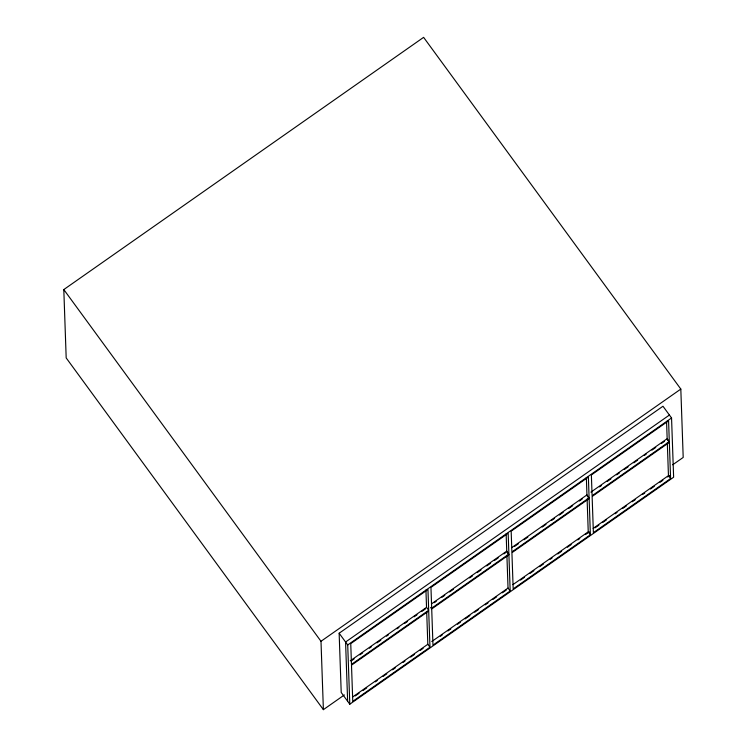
<?xml version="1.0" encoding="UTF-8"?>
<svg xmlns="http://www.w3.org/2000/svg" width="747" height="747" viewBox="0 0 747 747"><rect width="100%" height="100%" fill="white"/><g stroke="black" fill="none" stroke-linecap="round" stroke-linejoin="round"><path stroke-width="1.12" d="M344.376 694.934L323.386 709.65L66.184 357.925L63.803 289.565L423.614 37.35L680.816 389.075L683.197 457.435L672.702 464.793M323.386 709.65L320.995 641.29L680.816 389.075M339.147 633.232L662.981 406.237L671.553 417.965L673.626 477.212L349.792 704.206L341.211 692.478L339.147 633.232L347.719 644.96L349.792 704.206M669.415 415.033L345.572 642.028L347.644 701.274M347.719 644.96L671.553 417.965M350.278 660.806L426.537 607.348L425.93 590.027M431.439 603.912L506.746 551.127L506.139 533.806M511.648 547.691L586.955 494.906L586.348 477.585M590.905 492.133L667.164 438.685L666.557 421.364M351.258 660.899L354.115 658.891M359.839 654.886L362.697 652.878M369.373 648.2L371.278 646.865M376.992 642.859L380.811 640.188M386.526 636.173L388.431 634.838M397.012 628.825L398.917 627.489M404.641 623.484L407.498 621.476M414.174 616.798L417.031 614.79M421.794 611.457L425.613 608.777M434.324 602.67L436.239 601.335M441.953 597.32L444.81 595.322M449.582 591.979L453.392 589.308M469.602 577.945L472.459 575.946M477.221 572.604L481.04 569.933M486.755 565.918L490.564 563.247M494.383 560.577L498.193 557.906M503.917 553.891L505.822 552.556M514.543 546.449L518.353 543.769M524.067 539.764L527.886 537.093M542.182 527.074L545.992 524.394M551.716 520.388L554.573 518.381M559.344 515.047L563.154 512.367M568.869 508.362L572.688 505.691M579.355 501.013L582.221 499.005M599.514 486.885L601.419 485.55M607.143 481.535L610.953 478.864M616.677 474.859L619.534 472.851M624.296 469.508L628.115 466.838M633.829 462.832L637.639 460.152M644.316 455.483L646.22 454.139M651.944 450.133L655.754 447.462M661.478 443.447L664.335 441.449M428.685 610.28L351.473 664.41L350.745 643.615L427.956 589.495L428.685 610.28L426.537 607.348M508.894 554.059L431.682 608.179L430.954 587.394L508.165 533.274L508.894 554.059L506.746 551.127M589.103 497.838L511.891 551.958L511.163 531.173L588.375 477.053L589.103 497.838L586.955 494.906M669.312 441.617L592.1 495.737L591.372 474.952L668.584 420.822L669.312 441.617L667.164 438.685M508.912 554.825L510.182 590.998L432.971 645.119L431.71 608.945L508.912 554.825L506.774 551.893M589.131 498.594L511.919 552.715L513.18 588.897L590.391 534.777L589.131 498.594L586.983 495.663M669.34 442.373L592.128 496.494L593.389 532.676L670.601 478.556L669.34 442.373L667.192 439.441M352.519 697.082L427.826 644.288L426.724 612.633M431.775 641.524L508.035 588.066L506.896 555.282M512.946 584.63L588.244 531.845L587.105 499.061M593.155 528.409L668.453 475.624L667.314 442.831M355.283 695.915L359.111 693.244M362.93 690.564L366.749 687.884M375.349 681.852L377.254 680.517M382.987 676.502L386.815 673.822M392.539 669.807L395.406 667.799M403.053 662.44L404.958 661.095M410.691 657.08L414.51 654.4M420.244 650.385L423.11 648.377M440.31 636.323L442.215 634.987M447.948 630.963L450.815 628.955M457.5 624.268L460.367 622.26M465.138 618.918L469.919 615.565M474.7 612.223L478.519 609.543M485.205 604.855L488.071 602.848M492.843 599.496L496.671 596.816M502.395 592.801L506.223 590.121M520.547 580.074L524.366 577.403M530.099 573.379L533.918 570.699M539.651 566.684L543.471 564.004M550.166 559.316L552.07 557.981M557.804 553.966L561.623 551.286M567.356 547.271L571.175 544.591M577.861 539.904L579.775 538.559M585.508 534.544L589.327 531.864M595.06 527.849L598.879 525.169M602.698 522.489L606.527 519.809M615.117 513.787L617.031 512.451M622.765 508.427L626.584 505.747M632.317 501.732L635.183 499.724M642.822 494.365L644.736 493.029M650.469 489.014L654.288 486.334M660.021 482.319L662.888 480.302M667.659 476.959L669.573 475.615M429.973 647.219L352.761 701.349L351.501 665.166L428.703 611.046L429.973 647.219L427.826 644.288M668.453 475.624L670.601 478.556M588.244 531.845L590.391 534.777M508.035 588.066L510.182 590.998M430.636 607.479L431.71 608.945M63.803 289.565L320.995 641.29"/></g></svg>
